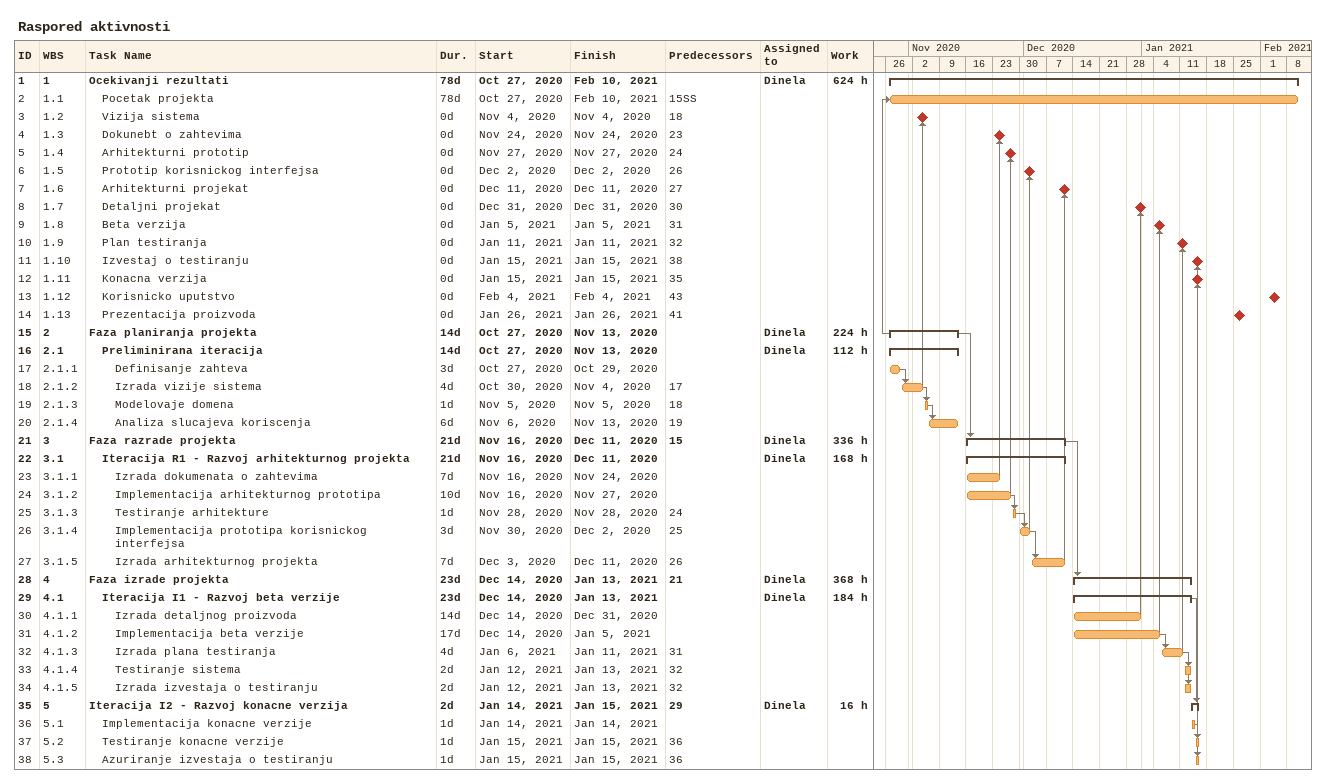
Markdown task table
Raspored aktivnosti

| ID | WBS | Task | Duration | Start | Finish | Predecessors | Resources | Work (h) |
|---|---|---|---|---|---|---|---|---|
| 1 | 1 | **Ocekivanji rezultati** | 78d | 2020-10-27 | 2021-02-10 |  | Dinela | 624 |
| 2 | 1.1 | Pocetak projekta | 78d | 2020-10-27 | 2021-02-10 | 15SS |  |  |
| 3 | 1.2 | Vizija sistema | 0d | 2020-11-04 | 2020-11-04 | 18 |  |  |
| 4 | 1.3 | Dokunebt o zahtevima | 0d | 2020-11-24 | 2020-11-24 | 23 |  |  |
| 5 | 1.4 | Arhitekturni prototip | 0d | 2020-11-27 | 2020-11-27 | 24 |  |  |
| 6 | 1.5 | Prototip korisnickog interfejsa | 0d | 2020-12-02 | 2020-12-02 | 26 |  |  |
| 7 | 1.6 | Arhitekturni projekat | 0d | 2020-12-11 | 2020-12-11 | 27 |  |  |
| 8 | 1.7 | Detaljni projekat | 0d | 2020-12-31 | 2020-12-31 | 30 |  |  |
| 9 | 1.8 | Beta verzija | 0d | 2021-01-05 | 2021-01-05 | 31 |  |  |
| 10 | 1.9 | Plan testiranja | 0d | 2021-01-11 | 2021-01-11 | 32 |  |  |
| 11 | 1.10 | Izvestaj o testiranju | 0d | 2021-01-15 | 2021-01-15 | 38 |  |  |
| 12 | 1.11 | Konacna verzija | 0d | 2021-01-15 | 2021-01-15 | 35 |  |  |
| 13 | 1.12 | Korisnicko uputstvo | 0d | 2021-02-04 | 2021-02-04 | 43 |  |  |
| 14 | 1.13 | Prezentacija proizvoda | 0d | 2021-01-26 | 2021-01-26 | 41 |  |  |
| 15 | 2 | **Faza planiranja projekta** | 14d | 2020-10-27 | 2020-11-13 |  | Dinela | 224 |
| 16 | 2.1 | **Preliminirana iteracija** | 14d | 2020-10-27 | 2020-11-13 |  | Dinela | 112 |
| 17 | 2.1.1 | Definisanje zahteva | 3d | 2020-10-27 | 2020-10-29 |  |  |  |
| 18 | 2.1.2 | Izrada vizije sistema | 4d | 2020-10-30 | 2020-11-04 | 17 |  |  |
| 19 | 2.1.3 | Modelovaje domena | 1d | 2020-11-05 | 2020-11-05 | 18 |  |  |
| 20 | 2.1.4 | Analiza slucajeva koriscenja | 6d | 2020-11-06 | 2020-11-13 | 19 |  |  |
| 21 | 3 | **Faza razrade projekta** | 21d | 2020-11-16 | 2020-12-11 | 15 | Dinela | 336 |
| 22 | 3.1 | **Iteracija R1 - Razvoj arhitekturnog projekta** | 21d | 2020-11-16 | 2020-12-11 |  | Dinela | 168 |
| 23 | 3.1.1 | Izrada dokumenata o zahtevima | 7d | 2020-11-16 | 2020-11-24 |  |  |  |
| 24 | 3.1.2 | Implementacija arhitekturnog prototipa | 10d | 2020-11-16 | 2020-11-27 |  |  |  |
| 25 | 3.1.3 | Testiranje arhitekture | 1d | 2020-11-28 | 2020-11-28 | 24 |  |  |
| 26 | 3.1.4 | Implementacija prototipa korisnickog interfejsa | 3d | 2020-11-30 | 2020-12-02 | 25 |  |  |
| 27 | 3.1.5 | Izrada arhitekturnog projekta | 7d | 2020-12-03 | 2020-12-11 | 26 |  |  |
| 28 | 4 | **Faza izrade projekta** | 23d | 2020-12-14 | 2021-01-13 | 21 | Dinela | 368 |
| 29 | 4.1 | **Iteracija I1 - Razvoj beta verzije** | 23d | 2020-12-14 | 2021-01-13 |  | Dinela | 184 |
| 30 | 4.1.1 | Izrada detaljnog proizvoda | 14d | 2020-12-14 | 2020-12-31 |  |  |  |
| 31 | 4.1.2 | Implementacija beta verzije | 17d | 2020-12-14 | 2021-01-05 |  |  |  |
| 32 | 4.1.3 | Izrada plana testiranja | 4d | 2021-01-06 | 2021-01-11 | 31 |  |  |
| 33 | 4.1.4 | Testiranje sistema | 2d | 2021-01-12 | 2021-01-13 | 32 |  |  |
| 34 | 4.1.5 | Izrada izvestaja o testiranju | 2d | 2021-01-12 | 2021-01-13 | 32 |  |  |
| 35 | 5 | **Iteracija I2 - Razvoj konacne verzija** | 2d | 2021-01-14 | 2021-01-15 | 29 | Dinela | 16 |
| 36 | 5.1 | Implementacija konacne verzije | 1d | 2021-01-14 | 2021-01-14 |  |  |  |
| 37 | 5.2 | Testiranje konacne verzije | 1d | 2021-01-15 | 2021-01-15 | 36 |  |  |
| 38 | 5.3 | Azuriranje izvestaja o testiranju | 1d | 2021-01-15 | 2021-01-15 | 36 |  |  |
